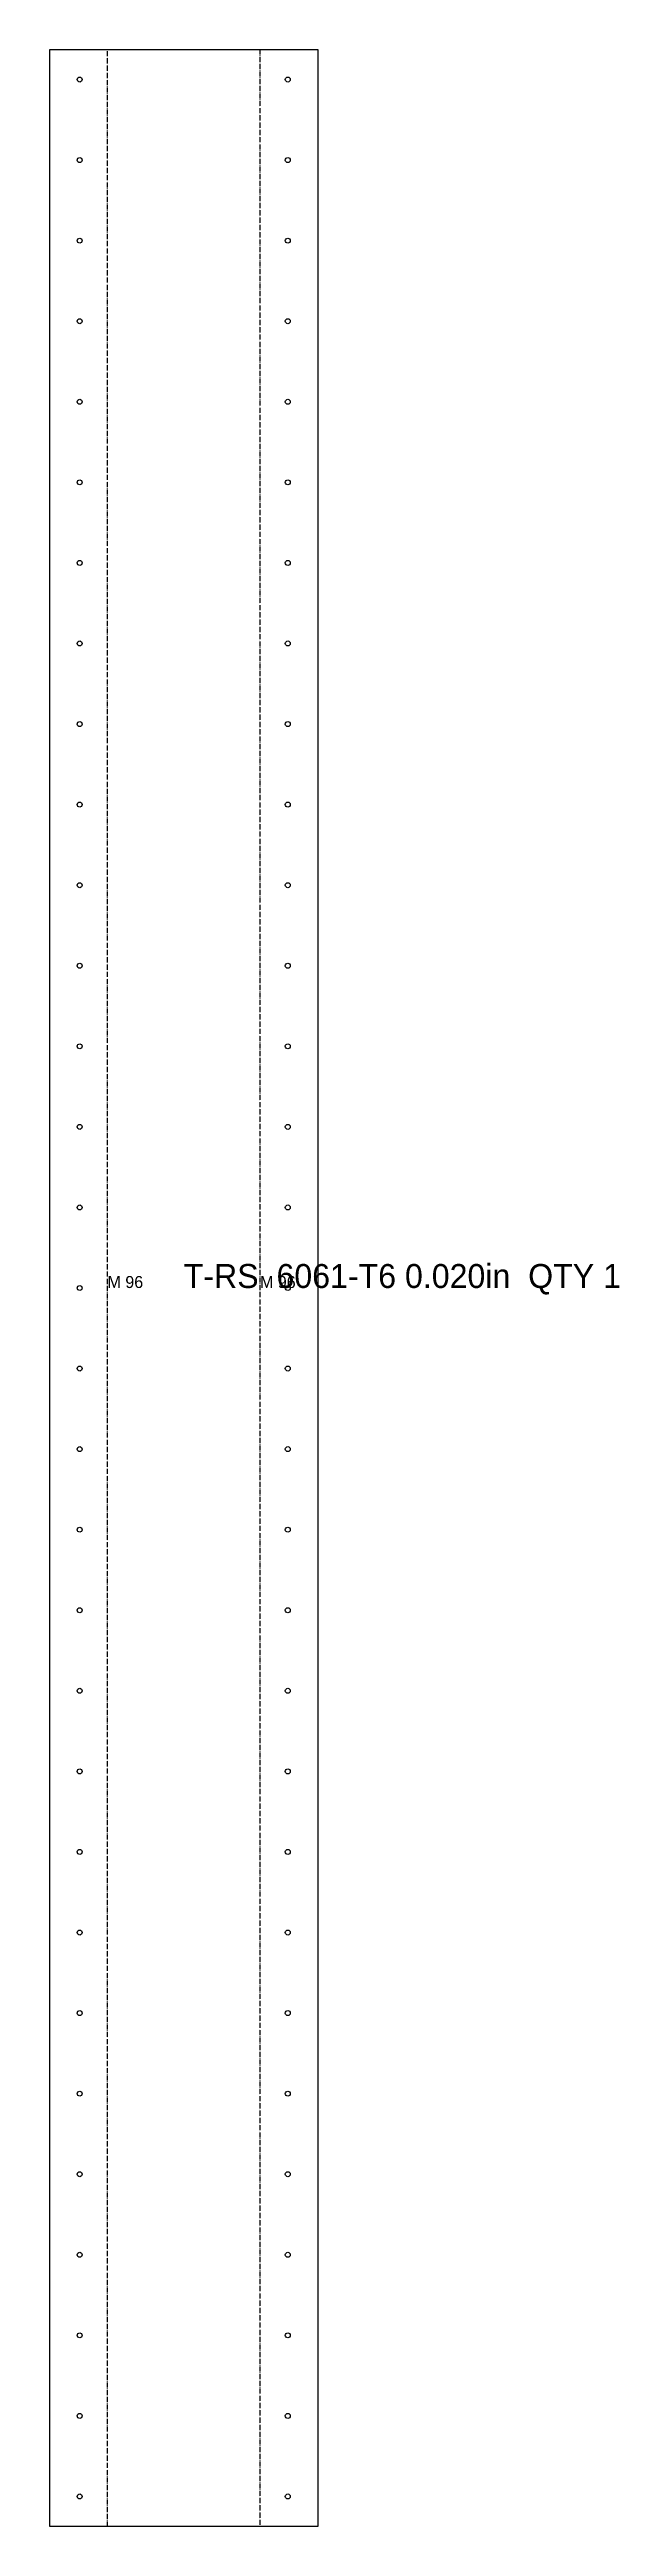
# Model space of a CAD drawing. Header units: millimetres. Extents: x -29 to 256, y 0 to 1239.
import ezdxf

# ---------------------------------------------------------------- set-up
doc = ezdxf.new("R2010")
doc.units = ezdxf.units.MM
doc.linetypes.add('DASHDOT', pattern=[3.556, 2.54, -0.508, 0, -0.508])
for name, color, linetype in [('CUT', 7, 'CONTINUOUS'), ('ETCH', 8, 'CONTINUOUS'), ('HOLE', 6, 'CONTINUOUS'), ('MOUNTAIN', 5, 'DASHDOT')]:
    doc.layers.add(name, color=color, linetype=linetype)

msp = doc.modelspace()

# ---------------------------------------------------------------- linework, layer by layer
at = {"layer": 'CUT'}
msp.add_lwpolyline([(-28.9, 1239), (105.2, 1239), (105.2, 0), (-28.9, 0), (-28.9, 1239)], close=True, dxfattribs=at)
at = {"layer": 'HOLE'}
for centre in [(-13.9, 1224), (90.1, 1224), (-13.9, 1183.7), (90.1, 1183.7), (-13.9, 1143.4), (90.1, 1143.4), (-13.9, 1103.1), (90.1, 1103.1), (-13.9, 1062.8), (90.1, 1062.8), (-13.9, 1022.5), (90.1, 1022.5), (-13.9, 982.2), (90.1, 982.2), (-13.9, 941.9), (90.1, 941.9), (-13.9, 901.6), (90.1, 901.6), (-13.9, 861.3), (90.1, 861.3), (-13.9, 821), (90.1, 821), (-13.9, 780.7), (90.1, 780.7), (-13.9, 740.4), (90.1, 740.4), (-13.9, 700.1), (90.1, 700.1), (-13.9, 659.8), (90.1, 659.8), (-13.9, 619.5), (90.1, 619.5), (-13.9, 579.2), (90.1, 579.2), (-13.9, 538.9), (90.1, 538.9), (-13.9, 498.6), (90.1, 498.6), (-13.9, 458.3), (90.1, 458.3), (-13.9, 418), (90.1, 418), (-13.9, 377.7), (90.1, 377.7), (-13.9, 337.4), (90.1, 337.4), (-13.9, 297.1), (90.1, 297.1), (-13.9, 256.8), (90.1, 256.8), (-13.9, 216.5), (90.1, 216.5), (-13.9, 176.2), (90.1, 176.2), (-13.9, 135.9), (90.1, 135.9), (-13.9, 95.6), (90.1, 95.6), (-13.9, 55.3), (90.1, 55.3), (-13.9, 15), (90.1, 15)]:
    msp.add_circle(centre, 1.25, dxfattribs=at)
at = {"layer": 'MOUNTAIN'}
for p, q in [((0, 0), (0, 1239)), ((76.2, 1239), (76.2, 0))]:
    msp.add_line(p, q, dxfattribs=at)

# ---------------------------------------------------------------- texts
at = {"layer": 'ETCH'}
for s, height, p in [('T-RS  6061-T6 0.020in  QTY 1', 12, (38.1, 619.5)), ('M 96', 6, (0, 619.5)), ('M 96', 6, (76.2, 619.5))]:
    msp.add_text(s, height=height, dxfattribs=at).set_placement(p)

doc.saveas('drawing.dxf')
